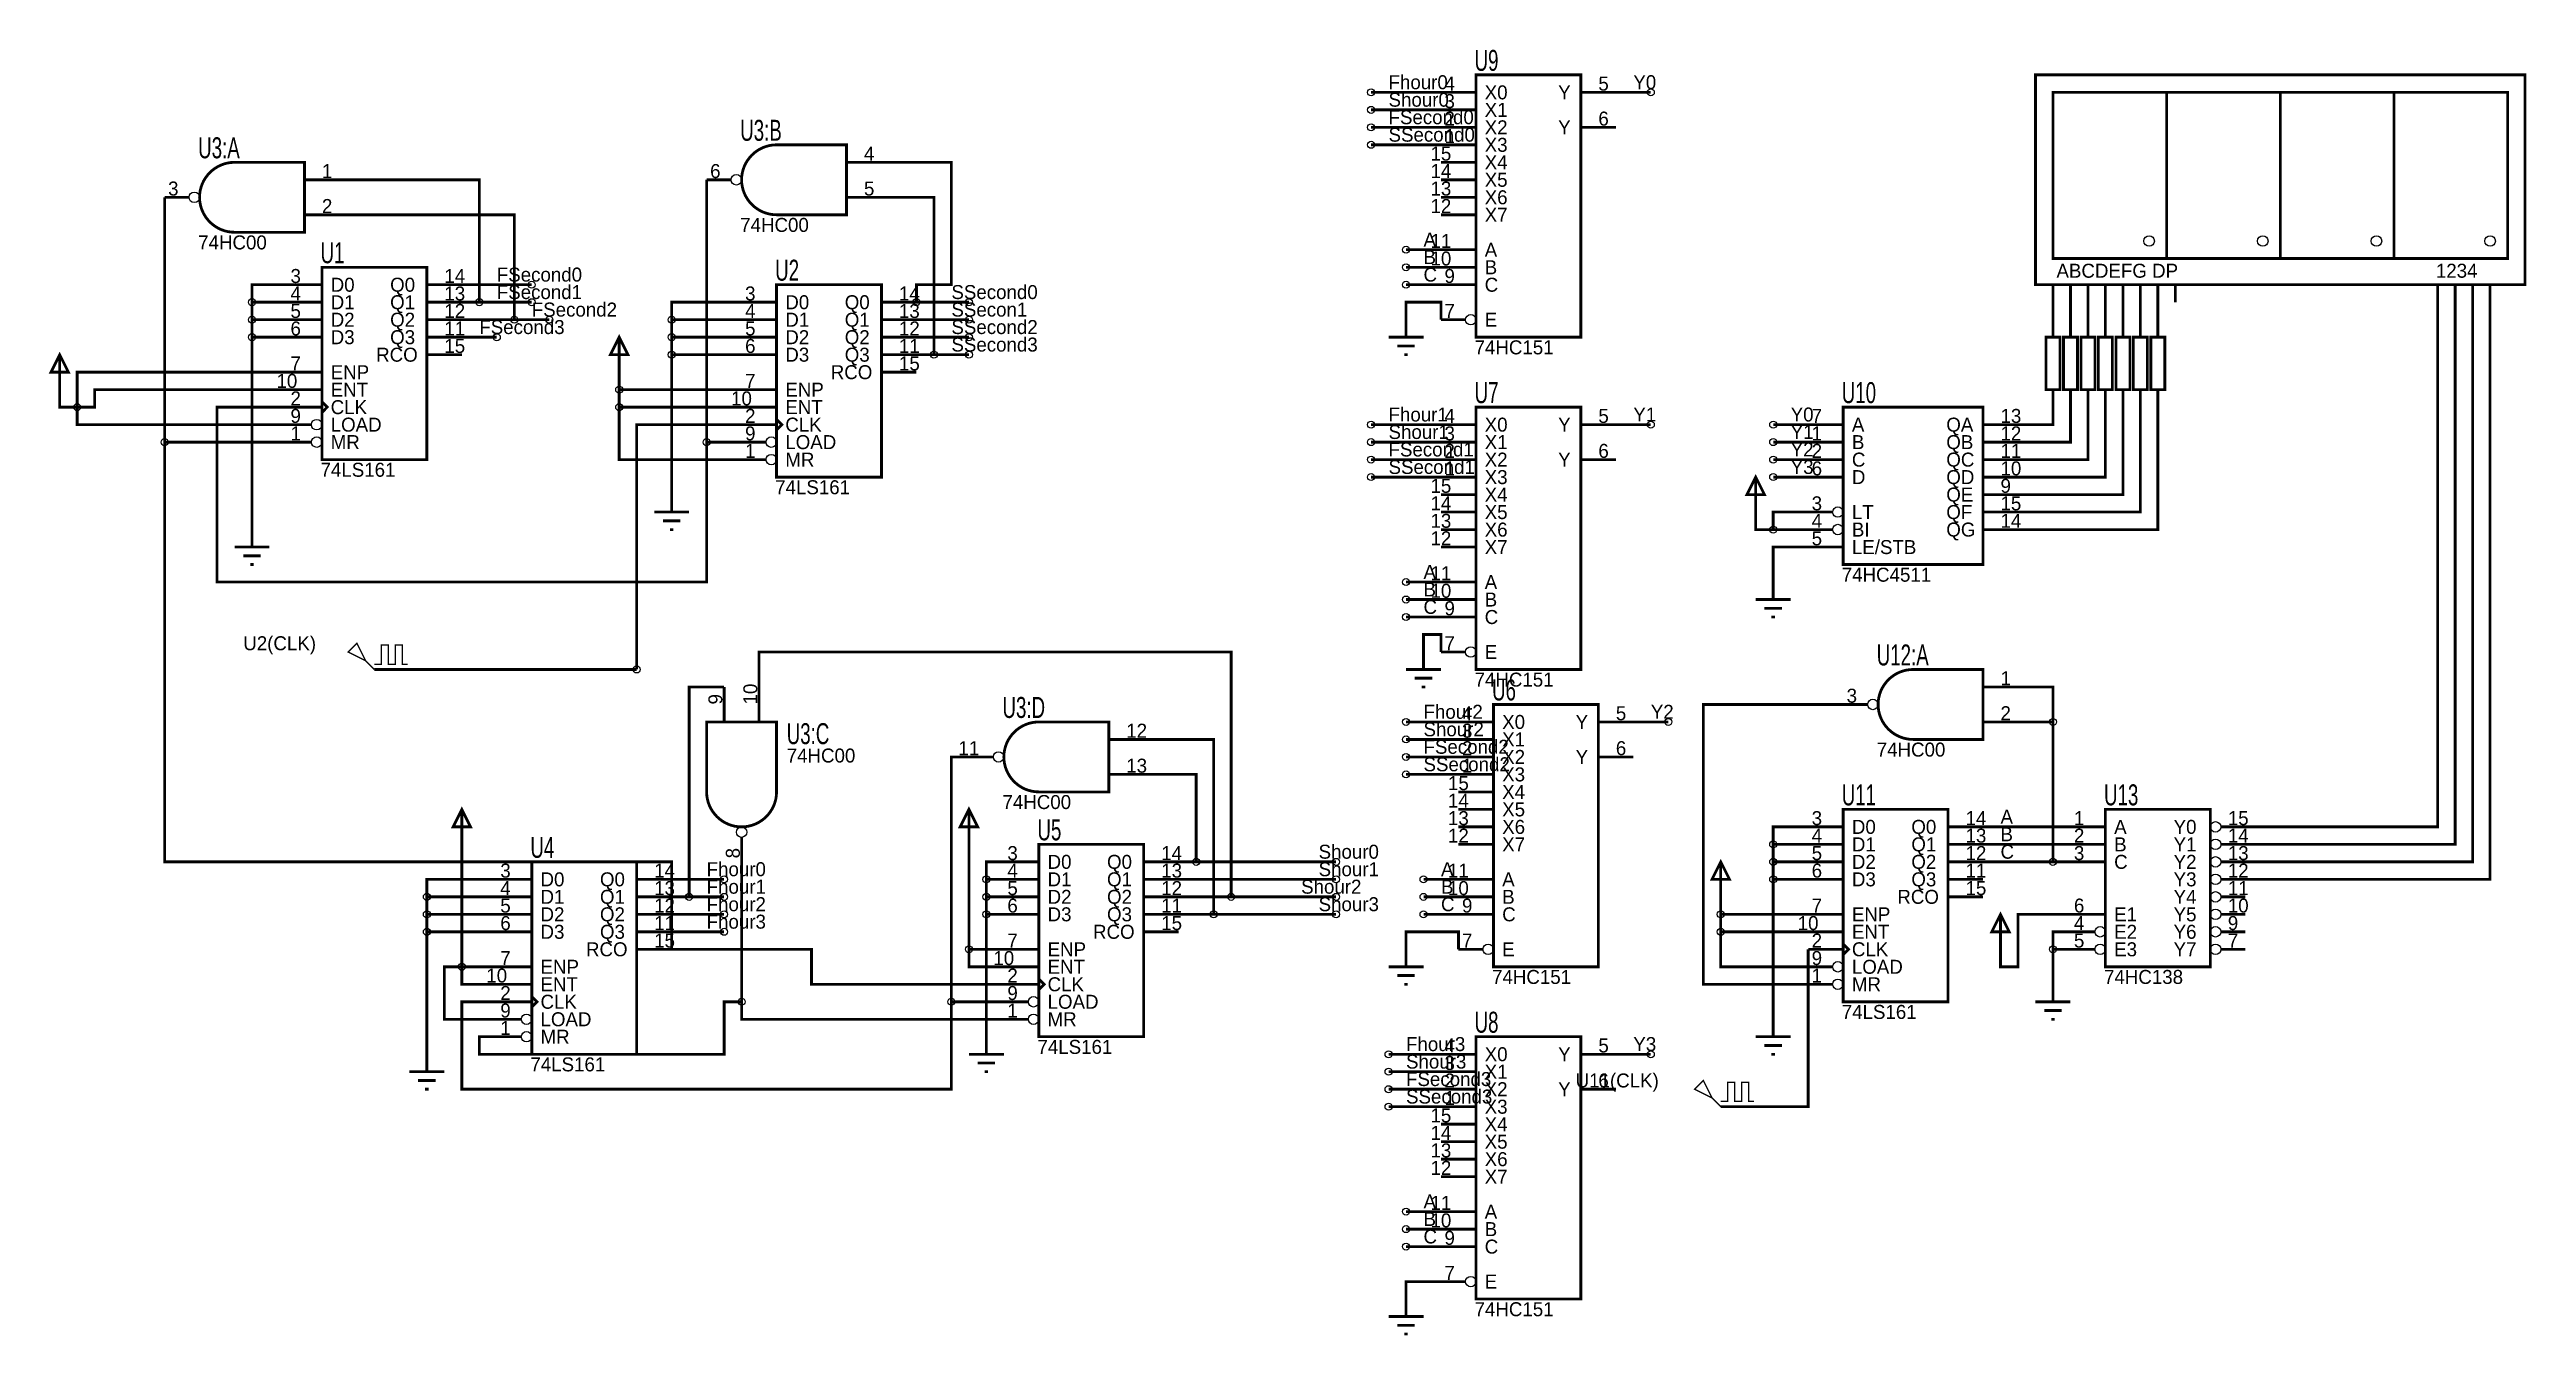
# Model space of a CAD drawing. Header units: inches. Extents: x -7.5 to 6.7, y -4.3 to 3.
import ezdxf

# ---------------------------------------------------------------- set-up
doc = ezdxf.new("R2010")
doc.units = ezdxf.units.IN
doc.header["$MEASUREMENT"] = 0
doc.layers.get('0').update_dxf_attribs({"linetype": 'CONTINUOUS'})
for name, color, linetype in [('1', 1, 'CONTINUOUS'), ('2', 2, 'CONTINUOUS'), ('3', 3, 'CONTINUOUS'), ('4', 4, 'CONTINUOUS'), ('5', 5, 'CONTINUOUS'), ('6', 6, 'CONTINUOUS')]:
    doc.layers.add(name, color=color, linetype=linetype)

msp = doc.modelspace()

# ---------------------------------------------------------------- linework, layer by layer
at = {"layer": '1', "const_width": 0.016}
for points in [[(0.1, 2.8), (0.5, 2.8)], [(0.1, 2.7), (0.5, 2.7)], [(1.7, 2.8), (1.5, 2.8)], [(0.1, 2.6), (0.5, 2.6)], [(0.1, 2.5), (0.5, 2.5)], [(-5, 1.6), (-5, 2.3), (-5.8, 2.3)], [(-3.7, 0.8), (-3.7, 2.3)], [(-2.5, 1.6), (-2.5, 1.7), (-2.3, 1.7), (-2.3, 2.4), (-2.7, 2.4)], [(-6.8, 0.8), (-6.8, 2.2)], [(-2.4, 1.3), (-2.4, 2.2), (-2.7, 2.2)], [(-4.8, 1.5), (-4.8, 2.1), (-5.8, 2.1)], [(0.3, 1.9), (0.5, 1.9)], [(-6.3, 1.6), (-6.3, 1.7), (-6.1, 1.7)], [(-4.7, 1.7), (-5.1, 1.7)], [(0.3, 1.8), (0.5, 1.8)], [(0.3, 1.7), (0.5, 1.7)], [(-6.3, 1.6), (-6.1, 1.6)], [(-6.3, 1.5), (-6.3, 1.6)], [(-5, 1.6), (-5.1, 1.6)], [(-4.7, 1.6), (-5, 1.6)], [(-3.9, 1.5), (-3.9, 1.6), (-3.5, 1.6)], [(-2.5, 1.6), (-2.5, 1.6)], [(-2.2, 1.6), (-2.5, 1.6)], [(0.3, 1.5), (0.3, 1.6), (0.5, 1.6), (0.5, 1.5)], [(4, 1.5), (4, 1.6)], [(4.1, 1.5), (4.1, 1.6)], [(4.2, 1.5), (4.2, 1.6)], [(4.3, 1.5), (4.3, 1.6)], [(4.4, 1.5), (4.4, 1.6)], [(4.5, 1.5), (4.5, 1.6)], [(4.6, 1.5), (4.6, 1.6)], [(5.1, -1.4), (6.2, -1.4), (6.2, 1.6)], [(5.1, -1.5), (6.3, -1.5), (6.3, 1.6)], [(5.1, -1.6), (6.4, -1.6), (6.4, 1.6)], [(5.1, -1.7), (6.5, -1.7), (6.5, 1.6)], [(-6.3, 1.5), (-6.1, 1.5)], [(-6.3, 1.4), (-6.3, 1.5)], [(-4.8, 1.5), (-5.1, 1.5)], [(-4.6, 1.5), (-4.8, 1.5)], [(-4.25, 1.3), (-4.2, 1.4), (-4.15, 1.3), (-4.25, 1.3)], [(-3.9, 1.5), (-3.5, 1.5)], [(-3.9, 1.4), (-3.9, 1.5)], [(-2.2, 1.5), (-2.5, 1.5)], [(0.3, 1.5), (0.3, 1.4)], [(-7.45, 1.2), (-7.4, 1.3), (-7.35, 1.2), (-7.45, 1.2)], [(-7.4, 1.1), (-7.4, 1.3)], [(-6.3, 1.4), (-6.3, 0.3)], [(-6.3, 1.4), (-6.1, 1.4)], [(-4.9, 1.4), (-5.1, 1.4)], [(-4.2, 1.2), (-4.2, 1.4)], [(-3.9, 1.4), (-3.5, 1.4)], [(-3.9, 1.3), (-3.9, 1.4)], [(-3.9, 1.3), (-3.9, 0.5)], [(-3.9, 1.3), (-3.5, 1.3)], [(-2.2, 1.4), (-2.5, 1.4)], [(-2.4, 1.3), (-2.5, 1.3)], [(-2.2, 1.3), (-2.4, 1.3)], [(0.2, 1.4), (0.4, 1.4)], [(0.25, 1.35), (0.35, 1.35)], [(0.29, 1.3), (0.31, 1.3)], [(-7.3, 1), (-7.3, 1.2), (-6.1, 1.2)], [(-4.2, 1.1), (-4.2, 1.2)], [(-7.3, 1), (-7.4, 1), (-7.4, 1.1)], [(-7.3, 1), (-7.2, 1), (-7.2, 1.1), (-6.1, 1.1)], [(-7.3, 1), (-7.3, 0.9), (-6.1, 0.9)], [(-3.7, 0.8), (-3.7, 0), (-6.5, 0), (-6.5, 1), (-6.1, 1)], [(-4.2, 1.1), (-3.5, 1.1)], [(-4.2, 1), (-4.2, 1.1)], [(-4.2, 1), (-3.5, 1)], [(-4.2, 1), (-4.2, 0.7), (-3.5, 0.7)], [(3.8, 0.9), (4, 0.9), (4, 1)], [(3.8, 0.8), (4.1, 0.8), (4.1, 1)], [(3.8, 0.7), (4.2, 0.7), (4.2, 1)], [(3.8, 0.6), (4.3, 0.6), (4.3, 1)], [(3.8, 0.5), (4.4, 0.5), (4.4, 1)], [(3.8, 0.4), (4.5, 0.4), (4.5, 1)], [(3.8, 0.3), (4.6, 0.3), (4.6, 1)], [(-4.1, -0.5), (-4.1, 0.9), (-3.5, 0.9)], [(0.1, 0.9), (0.5, 0.9)], [(1.7, 0.9), (1.5, 0.9)], [(2.4, 0.9), (2.6, 0.9)], [(-6.8, 0.8), (-6.1, 0.8)], [(-6.8, 0.8), (-6.8, -1.6), (-3.9, -1.6), (-3.9, -2.1), (-3.1, -2.1), (-3.1, -2.3), (-2, -2.3)], [(-3.7, 0.8), (-3.5, 0.8)], [(0.1, 0.8), (0.5, 0.8)], [(2.4, 0.8), (2.6, 0.8)], [(0.1, 0.7), (0.5, 0.7)], [(0.1, 0.6), (0.5, 0.6)], [(2.25, 0.5), (2.3, 0.6), (2.35, 0.5), (2.25, 0.5)], [(2.3, 0.4), (2.3, 0.6)], [(2.4, 0.7), (2.6, 0.7)], [(2.4, 0.6), (2.6, 0.6)], [(-3.9, 0.5), (-3.9, 0.4)], [(-6.3, 0.3), (-6.3, 0.2)], [(-4, 0.4), (-3.8, 0.4)], [(-3.95, 0.35), (-3.85, 0.35)], [(-3.91, 0.3), (-3.89, 0.3)], [(2.4, 0.3), (2.3, 0.3), (2.3, 0.4)], [(2.4, 0.3), (2.4, 0.4), (2.6, 0.4)], [(2.4, 0.3), (2.6, 0.3)], [(-6.4, 0.2), (-6.2, 0.2)], [(-6.35, 0.15), (-6.25, 0.15)], [(2.6, 0.2), (2.4, 0.2), (2.4, 0)], [(-6.31, 0.1), (-6.29, 0.1)], [(0.3, 0), (0.5, 0)], [(2.4, 0), (2.4, -0.1)], [(0.3, -0.1), (0.5, -0.1)], [(2.3, -0.1), (2.5, -0.1)], [(0.3, -0.2), (0.5, -0.2)], [(2.35, -0.15), (2.45, -0.15)], [(2.39, -0.2), (2.41, -0.2)], [(-0.7, -1.8), (-0.7, -0.4), (-3.4, -0.4), (-3.4, -0.6)], [(0.4, -0.4), (0.4, -0.3), (0.5, -0.3), (0.5, -0.4)], [(0.4, -0.4), (0.4, -0.5)], [(-4.1, -0.5), (-5.6, -0.5)], [(0.3, -0.5), (0.5, -0.5)], [(0.35, -0.55), (0.45, -0.55)], [(-3.8, -1.8), (-3.8, -0.6), (-3.6, -0.6)], [(0.39, -0.6), (0.41, -0.6)], [(2.8, -0.7), (2, -0.7), (2, -2.3), (2.6, -2.3)], [(4, -0.8), (4, -0.6), (3.8, -0.6)], [(0.3, -0.8), (0.6, -0.8)], [(1.8, -0.8), (1.6, -0.8)], [(4, -0.8), (3.8, -0.8)], [(4, -0.8), (4, -1.6)], [(-0.8, -1.9), (-0.8, -0.9), (-1.2, -0.9)], [(0.3, -0.9), (0.6, -0.9)], [(-2.3, -2.4), (-2.3, -1), (-2.2, -1)], [(-0.9, -1.6), (-0.9, -1.1), (-1.2, -1.1)], [(0.3, -1), (0.6, -1)], [(0.3, -1.1), (0.6, -1.1)], [(-5.15, -1.4), (-5.1, -1.3), (-5.05, -1.4), (-5.15, -1.4)], [(-5.1, -1.5), (-5.1, -1.3)], [(-2.25, -1.4), (-2.2, -1.3), (-2.15, -1.4), (-2.25, -1.4)], [(-2.2, -1.5), (-2.2, -1.3)], [(2.4, -1.5), (2.4, -1.4), (2.6, -1.4)], [(4.1, -1.4), (3.6, -1.4)], [(-5.1, -2.2), (-5.1, -1.5)], [(-2.2, -2.1), (-2.2, -1.5)], [(2.4, -1.5), (2.6, -1.5)], [(2.4, -1.6), (2.4, -1.5)], [(4.1, -1.5), (3.6, -1.5)], [(-5.3, -1.8), (-5.3, -1.7), (-4.9, -1.7)], [(-3.6, -1.7), (-3.9, -1.7)], [(-3.5, -2.4), (-3.5, -1.6)], [(-2.1, -1.7), (-2.1, -1.6), (-2, -1.6)], [(-2.1, -1.7), (-2, -1.7)], [(-2.1, -1.8), (-2.1, -1.7)], [(-0.9, -1.6), (-1, -1.6)], [(-0.1, -1.7), (-1, -1.7)], [(-0.9, -1.6), (-0.1, -1.6)], [(0.4, -1.7), (0.6, -1.7)], [(2.05, -1.7), (2.1, -1.6), (2.15, -1.7), (2.05, -1.7)], [(2.1, -1.8), (2.1, -1.6)], [(2.4, -1.6), (2.6, -1.6)], [(2.4, -1.7), (2.4, -1.6)], [(2.4, -1.7), (2.4, -2.5)], [(2.4, -1.7), (2.6, -1.7)], [(4, -1.6), (3.6, -1.6)], [(4, -1.6), (4.1, -1.6)], [(-5.3, -1.8), (-4.9, -1.8)], [(-5.3, -1.9), (-5.3, -1.8)], [(-3.8, -1.8), (-3.9, -1.8)], [(-3.8, -1.8), (-3.6, -1.8)], [(-2.1, -1.8), (-2, -1.8)], [(-2.1, -1.9), (-2.1, -1.8)], [(-0.7, -1.8), (-1, -1.8)], [(-0.7, -1.8), (-0.1, -1.8)], [(0.4, -1.8), (0.6, -1.8)], [(2.1, -1.9), (2.1, -1.8)], [(-5.3, -1.9), (-4.9, -1.9)], [(-5.3, -2), (-5.3, -1.9)], [(-3.6, -1.9), (-3.9, -1.9)], [(-2.1, -1.9), (-2.1, -2.6)], [(-2.1, -1.9), (-2, -1.9)], [(-0.8, -1.9), (-1, -1.9)], [(-0.8, -1.9), (-0.1, -1.9)], [(0.4, -1.9), (0.6, -1.9)], [(2.1, -1.9), (2.6, -1.9)], [(2.1, -2), (2.1, -1.9)], [(3.65, -2), (3.7, -1.9), (3.75, -2), (3.65, -2)], [(4.1, -1.9), (3.8, -1.9), (3.8, -2.2), (3.7, -2.2), (3.7, -2.1)], [(3.7, -2.1), (3.7, -1.9)], [(-5.3, -2), (-5.3, -2.7)], [(-5.3, -2), (-4.9, -2)], [(-3.6, -2), (-3.9, -2)], [(-2.2, -2.1), (-2, -2.1)], [(-2.2, -2.1), (-2.2, -2.2), (-2, -2.2)], [(0.3, -2.1), (0.3, -2), (0.6, -2), (0.6, -2.1)], [(0.3, -2.1), (0.3, -2.2)], [(2.1, -2), (2.6, -2)], [(2.1, -2), (2.1, -2.2), (2.6, -2.2)], [(2.1, -3), (2.6, -3), (2.6, -2.1)], [(4, -2.1), (4, -2), (4.1, -2)], [(4, -2.1), (4, -2.3)], [(4, -2.1), (4.1, -2.1)], [(-5.1, -2.2), (-5.2, -2.2), (-5.2, -2.5), (-4.9, -2.5)], [(-5.1, -2.2), (-4.9, -2.2)], [(-5.1, -2.2), (-5.1, -2.3), (-4.9, -2.3)], [(0.2, -2.2), (0.4, -2.2)], [(0.25, -2.25), (0.35, -2.25)], [(-2.3, -2.4), (-2.3, -2.9), (-5.1, -2.9), (-5.1, -2.4), (-4.9, -2.4)], [(-3.5, -2.4), (-3.6, -2.4), (-3.6, -2.7), (-5, -2.7), (-5, -2.6), (-4.9, -2.6)], [(-3.5, -2.4), (-3.5, -2.5), (-2, -2.5)], [(-2.3, -2.4), (-2, -2.4)], [(0.29, -2.3), (0.31, -2.3)], [(3.9, -2.4), (4.1, -2.4)], [(4, -2.3), (4, -2.4)], [(2.4, -2.5), (2.4, -2.6)], [(3.95, -2.45), (4.05, -2.45)], [(3.99, -2.5), (4.01, -2.5)], [(-2.1, -2.6), (-2.1, -2.7)], [(2.3, -2.6), (2.5, -2.6)], [(2.35, -2.65), (2.45, -2.65)], [(-5.4, -2.8), (-5.2, -2.8)], [(-5.3, -2.7), (-5.3, -2.8)], [(-2.2, -2.7), (-2, -2.7)], [(-2.15, -2.75), (-2.05, -2.75)], [(-2.11, -2.8), (-2.09, -2.8)], [(0.2, -2.7), (0.5, -2.7)], [(0.2, -2.8), (0.5, -2.8)], [(1.7, -2.7), (1.5, -2.7)], [(2.39, -2.7), (2.41, -2.7)], [(-5.35, -2.85), (-5.25, -2.85)], [(-5.31, -2.9), (-5.29, -2.9)], [(0.2, -2.9), (0.5, -2.9)], [(0.2, -3), (0.5, -3)], [(0.3, -3.6), (0.5, -3.6)], [(0.3, -3.7), (0.5, -3.7)], [(0.3, -3.8), (0.5, -3.8)], [(0.3, -4.1), (0.3, -4), (0.5, -4)], [(0.3, -4.1), (0.3, -4.2)], [(0.2, -4.2), (0.4, -4.2)], [(0.25, -4.25), (0.35, -4.25)], [(0.29, -4.3), (0.31, -4.3)]]:
    msp.add_lwpolyline(points, dxfattribs=at)
at = {"layer": '1'}
for centre in [(0.1, 2.8), (0.1, 2.7), (1.7, 2.8), (0.1, 2.6), (0.1, 2.5), (0.3, 1.9), (-4.7, 1.7), (0.3, 1.8), (0.3, 1.7), (-6.3, 1.6), (-5, 1.6), (-4.7, 1.6), (-2.5, 1.6), (-2.2, 1.6), (-6.3, 1.5), (-6.3, 1.4), (-4.9, 1.4), (-4.8, 1.5), (-4.6, 1.5), (-3.9, 1.5), (-3.9, 1.4), (-2.2, 1.5), (-2.2, 1.4), (-3.9, 1.3), (-2.4, 1.3), (-2.2, 1.3), (-7.3, 1), (-4.2, 1.1), (-4.2, 1), (0.1, 0.9), (1.7, 0.9), (2.4, 0.9), (-6.8, 0.8), (-3.7, 0.8), (0.1, 0.8), (0.1, 0.7), (2.4, 0.8), (2.4, 0.7), (0.1, 0.6), (2.4, 0.6), (2.4, 0.3), (0.3, 0), (0.3, -0.1), (0.3, -0.2), (-4.1, -0.5), (0.3, -0.8), (1.8, -0.8), (4, -0.8), (0.3, -0.9), (0.3, -1), (0.3, -1.1), (2.4, -1.5), (-3.6, -1.7), (-2.1, -1.7), (-0.9, -1.6), (-0.1, -1.6), (-0.1, -1.7), (0.4, -1.7), (2.4, -1.6), (2.4, -1.7), (4, -1.6), (-5.3, -1.8), (-3.8, -1.8), (-3.6, -1.8), (-2.1, -1.8), (-0.7, -1.8), (-0.1, -1.8), (0.4, -1.8), (-5.3, -1.9), (-5.3, -2), (-3.6, -1.9), (-3.6, -2), (-2.1, -1.9), (-0.8, -1.9), (-0.1, -1.9), (0.4, -1.9), (2.1, -1.9), (2.1, -2), (-2.2, -2.1), (4, -2.1), (-5.1, -2.2), (-3.5, -2.4), (-2.3, -2.4), (0.2, -2.7), (1.7, -2.7), (0.2, -2.8), (0.2, -2.9), (0.2, -3), (0.3, -3.6), (0.3, -3.7), (0.3, -3.8)]:
    msp.add_circle(centre, 0.02, dxfattribs=at)
at = {"layer": '2', "const_width": 0.016}
for points in [[(0.7, 1.4), (1.3, 1.4), (1.3, 2.9), (0.7, 2.9), (0.7, 1.4)], [(0.5, 2.8), (0.7, 2.8)], [(0.5, 2.7), (0.7, 2.7)], [(1.5, 2.8), (1.3, 2.8)], [(0.5, 2.6), (0.7, 2.6)], [(1.5, 2.6), (1.3, 2.6)], [(-3.5, 2.3), (-3.498963, 2.320374), (-3.495918, 2.340176), (-3.490969, 2.359304), (-3.484219, 2.377656), (-3.475769, 2.395129), (-3.465723, 2.411621), (-3.454182, 2.427029), (-3.44125, 2.44125), (-3.427029, 2.454182), (-3.411621, 2.465723), (-3.395129, 2.475769), (-3.377656, 2.484219), (-3.359304, 2.490969), (-3.340176, 2.495918), (-3.320374, 2.498963), (-3.3, 2.5), (-2.9, 2.5), (-2.9, 2.1), (-3.3, 2.1), (-3.320374, 2.101038), (-3.340176, 2.104082), (-3.359304, 2.109031), (-3.377656, 2.115781), (-3.395129, 2.124231), (-3.411621, 2.134277), (-3.427029, 2.145818), (-3.44125, 2.15875), (-3.454182, 2.172971), (-3.465723, 2.188379), (-3.475769, 2.20487), (-3.484219, 2.222344), (-3.490969, 2.240696), (-3.495918, 2.259825), (-3.498963, 2.279626), (-3.5, 2.3)], [(0.5, 2.5), (0.7, 2.5)], [(-6.6, 2.2), (-6.598963, 2.220374), (-6.595918, 2.240175), (-6.590969, 2.259304), (-6.584219, 2.277656), (-6.575769, 2.29513), (-6.565723, 2.311621), (-6.554182, 2.327029), (-6.54125, 2.34125), (-6.527029, 2.354182), (-6.511621, 2.365723), (-6.49513, 2.375769), (-6.477656, 2.384219), (-6.459304, 2.390969), (-6.440176, 2.395918), (-6.420373, 2.398962), (-6.4, 2.4), (-6, 2.4), (-6, 2), (-6.4, 2), (-6.420373, 2.001037), (-6.440176, 2.004082), (-6.459304, 2.009031), (-6.477656, 2.015781), (-6.49513, 2.024231), (-6.511621, 2.034277), (-6.527029, 2.045818), (-6.54125, 2.05875), (-6.554182, 2.072971), (-6.565723, 2.088379), (-6.575769, 2.104871), (-6.584219, 2.122344), (-6.590969, 2.140696), (-6.595918, 2.159824), (-6.598963, 2.179626), (-6.6, 2.2)], [(-5.8, 2.3), (-6, 2.3)], [(-3.7, 2.3), (-3.56, 2.3)], [(-2.7, 2.4), (-2.9, 2.4)], [(0.5, 2.4), (0.7, 2.4)], [(0.5, 2.3), (0.7, 2.3)], [(-6.8, 2.2), (-6.66, 2.2)], [(-2.7, 2.2), (-2.9, 2.2)], [(0.5, 2.2), (0.7, 2.2)], [(-5.8, 2.1), (-6, 2.1)], [(0.5, 2.1), (0.7, 2.1)], [(0.5, 1.9), (0.7, 1.9)], [(-6.1, 1.7), (-5.9, 1.7)], [(-5.9, 0.7), (-5.3, 0.7), (-5.3, 1.8), (-5.9, 1.8), (-5.9, 0.7)], [(-5.1, 1.7), (-5.3, 1.7)], [(-3.3, 0.6), (-2.7, 0.6), (-2.7, 1.7), (-3.3, 1.7), (-3.3, 0.6)], [(0.5, 1.8), (0.7, 1.8)], [(0.5, 1.7), (0.7, 1.7)], [(4, 1.6), (4, 1.7)], [(4.1, 1.6), (4.1, 1.7)], [(4.2, 1.6), (4.2, 1.7)], [(4.3, 1.6), (4.3, 1.7)], [(4.4, 1.6), (4.4, 1.7)], [(4.5, 1.6), (4.5, 1.7)], [(4.6, 1.6), (4.6, 1.7)], [(4.7, 1.6), (4.7, 1.7)], [(6.2, 1.6), (6.2, 1.7)], [(6.3, 1.6), (6.3, 1.7)], [(6.4, 1.6), (6.4, 1.7)], [(6.5, 1.6), (6.5, 1.7)], [(-6.1, 1.6), (-5.9, 1.6)], [(-5.1, 1.6), (-5.3, 1.6)], [(-3.5, 1.6), (-3.3, 1.6)], [(-2.5, 1.6), (-2.7, 1.6)], [(-6.1, 1.5), (-5.9, 1.5)], [(-5.1, 1.5), (-5.3, 1.5)], [(-3.5, 1.5), (-3.3, 1.5)], [(-2.5, 1.5), (-2.7, 1.5)], [(0.5, 1.5), (0.64, 1.5)], [(4, 1.5), (4, 1.4)], [(4.1, 1.5), (4.1, 1.4)], [(4.2, 1.5), (4.2, 1.4)], [(4.3, 1.5), (4.3, 1.4)], [(4.4, 1.5), (4.4, 1.4)], [(4.5, 1.5), (4.5, 1.4)], [(4.6, 1.5), (4.6, 1.4)], [(-6.1, 1.4), (-5.9, 1.4)], [(-5.1, 1.4), (-5.3, 1.4)], [(-5.1, 1.3), (-5.3, 1.3)], [(-3.5, 1.4), (-3.3, 1.4)], [(-3.5, 1.3), (-3.3, 1.3)], [(-2.5, 1.4), (-2.7, 1.4)], [(-2.5, 1.3), (-2.7, 1.3)], [(3.96, 1.1), (4.04, 1.1), (4.04, 1.4), (3.96, 1.4), (3.96, 1.1)], [(4.06, 1.1), (4.14, 1.1), (4.14, 1.4), (4.06, 1.4), (4.06, 1.1)], [(4.16, 1.1), (4.24, 1.1), (4.24, 1.4), (4.16, 1.4), (4.16, 1.1)], [(4.26, 1.1), (4.34, 1.1), (4.34, 1.4), (4.26, 1.4), (4.26, 1.1)], [(4.36, 1.1), (4.44, 1.1), (4.44, 1.4), (4.36, 1.4), (4.36, 1.1)], [(4.46, 1.1), (4.54, 1.1), (4.54, 1.4), (4.46, 1.4), (4.46, 1.1)], [(4.56, 1.1), (4.64, 1.1), (4.64, 1.4), (4.56, 1.4), (4.56, 1.1)], [(-6.1, 1.2), (-5.9, 1.2)], [(-2.5, 1.2), (-2.7, 1.2)], [(-6.1, 1.1), (-5.9, 1.1)], [(-6.1, 1), (-5.9, 1)], [(-5.9, 1.03), (-5.87, 1), (-5.9, 0.97), (-5.9, 1.03)], [(-3.5, 1.1), (-3.3, 1.1)], [(-3.5, 1), (-3.3, 1)], [(0.7, -0.5), (1.3, -0.5), (1.3, 1), (0.7, 1), (0.7, -0.5)], [(2.8, 0.1), (3.6, 0.1), (3.6, 1), (2.8, 1), (2.8, 0.1)], [(4, 1), (4, 1.1)], [(4.1, 1), (4.1, 1.1)], [(4.2, 1), (4.2, 1.1)], [(4.3, 1), (4.3, 1.1)], [(4.4, 1), (4.4, 1.1)], [(4.5, 1), (4.5, 1.1)], [(4.6, 1), (4.6, 1.1)], [(-6.1, 0.9), (-5.96, 0.9)], [(-3.5, 0.9), (-3.3, 0.9)], [(-3.3, 0.93), (-3.27, 0.9), (-3.3, 0.87), (-3.3, 0.93)], [(0.5, 0.9), (0.7, 0.9)], [(1.5, 0.9), (1.3, 0.9)], [(2.6, 0.9), (2.8, 0.9)], [(3.8, 0.9), (3.6, 0.9)], [(-6.1, 0.8), (-5.96, 0.8)], [(-3.5, 0.8), (-3.36, 0.8)], [(0.5, 0.8), (0.7, 0.8)], [(2.6, 0.8), (2.8, 0.8)], [(3.8, 0.8), (3.6, 0.8)], [(-3.5, 0.7), (-3.36, 0.7)], [(0.5, 0.7), (0.7, 0.7)], [(0.5, 0.6), (0.7, 0.6)], [(1.5, 0.7), (1.3, 0.7)], [(2.6, 0.7), (2.8, 0.7)], [(2.6, 0.6), (2.8, 0.6)], [(3.8, 0.7), (3.6, 0.7)], [(3.8, 0.6), (3.6, 0.6)], [(0.5, 0.5), (0.7, 0.5)], [(3.8, 0.5), (3.6, 0.5)], [(0.5, 0.4), (0.7, 0.4)], [(0.5, 0.3), (0.7, 0.3)], [(2.6, 0.4), (2.74, 0.4)], [(2.6, 0.3), (2.74, 0.3)], [(3.8, 0.4), (3.6, 0.4)], [(3.8, 0.3), (3.6, 0.3)], [(0.5, 0.2), (0.7, 0.2)], [(2.6, 0.2), (2.8, 0.2)], [(0.5, 0), (0.7, 0)], [(0.5, -0.1), (0.7, -0.1)], [(0.5, -0.2), (0.7, -0.2)], [(0.5, -0.4), (0.64, -0.4)], [(3, -0.7), (3.001037, -0.679626), (3.004082, -0.659824), (3.009031, -0.640696), (3.015781, -0.622344), (3.024231, -0.60487), (3.034277, -0.588379), (3.045818, -0.572971), (3.05875, -0.55875), (3.072971, -0.545818), (3.088379, -0.534277), (3.104871, -0.524231), (3.122344, -0.515781), (3.140696, -0.509031), (3.159824, -0.504082), (3.179626, -0.501037), (3.2, -0.5), (3.6, -0.5), (3.6, -0.9), (3.2, -0.9), (3.179626, -0.898963), (3.159824, -0.895918), (3.140696, -0.890969), (3.122344, -0.884219), (3.104871, -0.875769), (3.088379, -0.865723), (3.072971, -0.854182), (3.05875, -0.84125), (3.045818, -0.827029), (3.034277, -0.811621), (3.024231, -0.79513), (3.015781, -0.777656), (3.009031, -0.759304), (3.004082, -0.740176), (3.001037, -0.720374), (3, -0.7)], [(-3.6, -0.6), (-3.6, -0.8)], [(-3.4, -0.6), (-3.4, -0.8)], [(0.8, -2.2), (1.4, -2.2), (1.4, -0.7), (0.8, -0.7), (0.8, -2.2)], [(2.8, -0.7), (2.94, -0.7)], [(3.8, -0.6), (3.6, -0.6)], [(-3.5, -1.4), (-3.479626, -1.398963), (-3.459824, -1.395918), (-3.440696, -1.390969), (-3.422344, -1.384219), (-3.404871, -1.375769), (-3.388379, -1.365723), (-3.372971, -1.354182), (-3.35875, -1.34125), (-3.345818, -1.327029), (-3.334277, -1.311621), (-3.324231, -1.29513), (-3.315781, -1.277656), (-3.309031, -1.259304), (-3.304082, -1.240176), (-3.301037, -1.220374), (-3.3, -1.2), (-3.3, -0.8), (-3.7, -0.8), (-3.7, -1.2), (-3.698963, -1.220374), (-3.695918, -1.240176), (-3.690969, -1.259304), (-3.684219, -1.277656), (-3.675769, -1.29513), (-3.665723, -1.311621), (-3.654182, -1.327029), (-3.64125, -1.34125), (-3.627029, -1.354182), (-3.611621, -1.365723), (-3.595129, -1.375769), (-3.577656, -1.384219), (-3.559304, -1.390969), (-3.540176, -1.395918), (-3.520374, -1.398963), (-3.5, -1.4)], [(-2, -1), (-1.998963, -1.020374), (-1.995918, -1.040176), (-1.990969, -1.059304), (-1.984219, -1.077656), (-1.975769, -1.095129), (-1.965723, -1.111621), (-1.954182, -1.127029), (-1.94125, -1.14125), (-1.927029, -1.154182), (-1.911621, -1.165723), (-1.89513, -1.175769), (-1.877656, -1.184219), (-1.859304, -1.190969), (-1.840176, -1.195918), (-1.820374, -1.198963), (-1.8, -1.2), (-1.4, -1.2), (-1.4, -0.8), (-1.8, -0.8), (-1.820374, -0.801037), (-1.840176, -0.804082), (-1.859304, -0.809031), (-1.877656, -0.815781), (-1.89513, -0.824231), (-1.911621, -0.834277), (-1.927029, -0.845818), (-1.94125, -0.85875), (-1.954182, -0.872971), (-1.965723, -0.888379), (-1.975769, -0.90487), (-1.984219, -0.922344), (-1.990969, -0.940696), (-1.995918, -0.959824), (-1.998963, -0.979626), (-2, -1)], [(0.6, -0.8), (0.8, -0.8)], [(1.6, -0.8), (1.4, -0.8)], [(3.8, -0.8), (3.6, -0.8)], [(-1.2, -0.9), (-1.4, -0.9)], [(0.6, -0.9), (0.8, -0.9)], [(-2.2, -1), (-2.06, -1)], [(-1.2, -1.1), (-1.4, -1.1)], [(0.6, -1), (0.8, -1)], [(0.6, -1.1), (0.8, -1.1)], [(1.6, -1), (1.4, -1)], [(0.6, -1.2), (0.8, -1.2)], [(0.6, -1.3), (0.8, -1.3)], [(0.6, -1.4), (0.8, -1.4)], [(2.6, -1.4), (2.8, -1.4)], [(2.8, -2.4), (3.4, -2.4), (3.4, -1.3), (2.8, -1.3), (2.8, -2.4)], [(3.6, -1.4), (3.4, -1.4)], [(4.1, -1.4), (4.3, -1.4)], [(4.3, -2.2), (4.9, -2.2), (4.9, -1.3), (4.3, -1.3), (4.3, -2.2)], [(5.1, -1.4), (4.96, -1.4)], [(-3.5, -1.6), (-3.5, -1.46)], [(-1.8, -2.6), (-1.2, -2.6), (-1.2, -1.5), (-1.8, -1.5), (-1.8, -2.6)], [(0.6, -1.5), (0.8, -1.5)], [(2.6, -1.5), (2.8, -1.5)], [(3.6, -1.5), (3.4, -1.5)], [(4.1, -1.5), (4.3, -1.5)], [(5.1, -1.5), (4.96, -1.5)], [(-4.9, -1.7), (-4.7, -1.7)], [(-4.7, -2.7), (-4.1, -2.7), (-4.1, -1.6), (-4.7, -1.6), (-4.7, -2.7)], [(-3.9, -1.7), (-4.1, -1.7)], [(-2, -1.6), (-1.8, -1.6)], [(-2, -1.7), (-1.8, -1.7)], [(-1, -1.6), (-1.2, -1.6)], [(-1, -1.7), (-1.2, -1.7)], [(0.6, -1.7), (0.8, -1.7)], [(2.6, -1.6), (2.8, -1.6)], [(2.6, -1.7), (2.8, -1.7)], [(3.6, -1.6), (3.4, -1.6)], [(3.6, -1.7), (3.4, -1.7)], [(4.1, -1.6), (4.3, -1.6)], [(5.1, -1.6), (4.96, -1.6)], [(5.1, -1.7), (4.96, -1.7)], [(-4.9, -1.8), (-4.7, -1.8)], [(-3.9, -1.8), (-4.1, -1.8)], [(-2, -1.8), (-1.8, -1.8)], [(-1, -1.8), (-1.2, -1.8)], [(0.6, -1.8), (0.8, -1.8)], [(3.6, -1.8), (3.4, -1.8)], [(5.1, -1.8), (4.96, -1.8)], [(-4.9, -1.9), (-4.7, -1.9)], [(-3.9, -1.9), (-4.1, -1.9)], [(-2, -1.9), (-1.8, -1.9)], [(-1, -1.9), (-1.2, -1.9)], [(0.6, -1.9), (0.8, -1.9)], [(2.6, -1.9), (2.8, -1.9)], [(4.1, -1.9), (4.3, -1.9)], [(5.1, -1.9), (4.96, -1.9)], [(-4.9, -2), (-4.7, -2)], [(-3.9, -2), (-4.1, -2)], [(-3.9, -2.1), (-4.1, -2.1)], [(-2, -2.1), (-1.8, -2.1)], [(-1, -2), (-1.2, -2)], [(0.6, -2.1), (0.74, -2.1)], [(2.6, -2), (2.8, -2)], [(2.6, -2.1), (2.8, -2.1)], [(2.8, -2.07), (2.83, -2.1), (2.8, -2.13), (2.8, -2.07)], [(4.1, -2), (4.24, -2)], [(4.1, -2.1), (4.24, -2.1)], [(5.1, -2), (4.96, -2)], [(5.1, -2.1), (4.96, -2.1)], [(-4.9, -2.2), (-4.7, -2.2)], [(-2, -2.2), (-1.8, -2.2)], [(-1.8, -2.27), (-1.77, -2.3), (-1.8, -2.33), (-1.8, -2.27)], [(2.6, -2.2), (2.74, -2.2)], [(-4.9, -2.3), (-4.7, -2.3)], [(-4.9, -2.4), (-4.7, -2.4)], [(-4.7, -2.37), (-4.67, -2.4), (-4.7, -2.43), (-4.7, -2.37)], [(-2, -2.3), (-1.8, -2.3)], [(-2, -2.4), (-1.86, -2.4)], [(2.6, -2.3), (2.74, -2.3)], [(-4.9, -2.5), (-4.76, -2.5)], [(-2, -2.5), (-1.86, -2.5)], [(-4.9, -2.6), (-4.76, -2.6)], [(0.7, -4.1), (1.3, -4.1), (1.3, -2.6), (0.7, -2.6), (0.7, -4.1)], [(0.5, -2.7), (0.7, -2.7)], [(0.5, -2.8), (0.7, -2.8)], [(1.5, -2.7), (1.3, -2.7)], [(0.5, -2.9), (0.7, -2.9)], [(1.5, -2.9), (1.3, -2.9)], [(0.5, -3), (0.7, -3)], [(0.5, -3.1), (0.7, -3.1)], [(0.5, -3.2), (0.7, -3.2)], [(0.5, -3.3), (0.7, -3.3)], [(0.5, -3.4), (0.7, -3.4)], [(0.5, -3.6), (0.7, -3.6)], [(0.5, -3.7), (0.7, -3.7)], [(0.5, -3.8), (0.7, -3.8)], [(0.5, -4), (0.64, -4)]]:
    msp.add_lwpolyline(points, dxfattribs=at)
at = {"layer": '2'}
for centre in [(-3.53, 2.3), (-6.63, 2.2), (0.67, 1.5), (-5.93, 0.9), (-5.93, 0.8), (-3.33, 0.8), (-3.33, 0.7), (2.77, 0.4), (2.77, 0.3), (0.67, -0.4), (2.97, -0.7), (-2.03, -1), (-3.5, -1.43), (4.93, -1.4), (4.93, -1.5), (4.93, -1.6), (4.93, -1.7), (4.93, -1.8), (4.27, -2), (4.93, -1.9), (4.93, -2), (0.77, -2.1), (4.27, -2.1), (4.93, -2.1), (2.77, -2.2), (-1.83, -2.4), (2.77, -2.3), (-4.73, -2.5), (-1.83, -2.5), (-4.73, -2.6), (0.67, -4)]:
    msp.add_circle(centre, 0.03, dxfattribs=at)
at = {"layer": '3', "const_width": 0.008}
for points in [[(-5.65, -0.45), (-5.75, -0.4), (-5.7, -0.35), (-5.65, -0.45)], [(-5.6, -0.47), (-5.56, -0.47), (-5.56, -0.36), (-5.52, -0.36), (-5.52, -0.47), (-5.48, -0.47), (-5.48, -0.36), (-5.44, -0.36), (-5.44, -0.47), (-5.41, -0.47)], [(-5.6, -0.5), (-5.65, -0.45)], [(2.05, -2.95), (1.95, -2.9), (2, -2.85), (2.05, -2.95)], [(2.1, -3), (2.05, -2.95)], [(2.1, -2.97), (2.14, -2.97), (2.14, -2.86), (2.18, -2.86), (2.18, -2.97), (2.22, -2.97), (2.22, -2.86), (2.26, -2.86), (2.26, -2.97), (2.29, -2.97)]]:
    msp.add_lwpolyline(points, dxfattribs=at)
at = {"layer": '4', "const_width": 0.016}
msp.add_lwpolyline([(3.9, 1.7), (6.7, 1.7), (6.7, 2.9), (3.9, 2.9), (3.9, 1.7)], dxfattribs=at)
at = {"layer": '5', "const_width": 0.016}
for points in [[(4, 1.85), (4.65, 1.85), (4.65, 2.8), (4, 2.8), (4, 1.85)], [(4.65, 1.85), (5.3, 1.85), (5.3, 2.8), (4.65, 2.8), (4.65, 1.85)], [(5.3, 1.85), (5.95, 1.85), (5.95, 2.8), (5.3, 2.8), (5.3, 1.85)], [(5.95, 1.85), (6.6, 1.85), (6.6, 2.8), (5.95, 2.8), (5.95, 1.85)]]:
    msp.add_lwpolyline(points, dxfattribs=at)
at = {"layer": '6'}
for centre in [(4.55, 1.95), (5.2, 1.95), (5.85, 1.95), (6.5, 1.95)]:
    msp.add_circle(centre, 0.03, dxfattribs=at)

# ---------------------------------------------------------------- texts
at = {"width": 0.666667}
for s, p in [('U9', (0.692, 2.923)), ('U3:B', (-3.508, 2.523)), ('U3:A', (-6.608, 2.423)), ('U1', (-5.908, 1.823)), ('U2', (-3.308, 1.723)), ('U7', (0.692, 1.023)), ('U10', (2.792, 1.023)), ('U12:A', (2.992, -0.477)), ('U6', (0.792, -0.677)), ('U3:D', (-2.008, -0.777)), ('U3:C', (-3.242, -0.927)), ('U11', (2.792, -1.277)), ('U13', (4.292, -1.277)), ('U5', (-1.808, -1.477)), ('U4', (-4.708, -1.577)), ('U8', (0.692, -2.577))]:
    msp.add_text(s, height=0.12, dxfattribs=at).set_placement(p)
for s, p in [('Fhour0', (0.2, 2.818)), ('4', (0.52, 2.81)), ('X0', (0.75, 2.76)), ('Y', (1.17, 2.76)), ('5', (1.4, 2.81)), ('Y0', (1.6, 2.818)), ('Shour0', (0.2, 2.718)), ('FSecond0', (0.2, 2.618)), ('3', (0.52, 2.71)), ('X1', (0.75, 2.66)), ('SSecond0', (0.2, 2.518)), ('2', (0.52, 2.61)), ('1', (0.52, 2.51)), ('X2', (0.75, 2.56)), ('Y', (1.17, 2.56)), ('6', (1.4, 2.61)), ('4', (-2.8, 2.41)), ('15', (0.44, 2.41)), ('X3', (0.75, 2.46)), ('X4', (0.75, 2.36)), ('3', (-6.78, 2.21)), ('1', (-5.9, 2.31)), ('6', (-3.68, 2.31)), ('5', (-2.8, 2.21)), ('14', (0.44, 2.31)), ('13', (0.44, 2.21)), ('X5', (0.75, 2.26)), ('2', (-5.9, 2.11)), ('12', (0.44, 2.11)), ('X6', (0.75, 2.16)), ('X7', (0.75, 2.06)), ('74HC00', (-3.508, 2.002)), ('A', (0.4, 1.918)), ('11', (0.44, 1.91)), ('74HC00', (-6.608, 1.902)), ('B', (0.4, 1.818)), ('10', (0.44, 1.81)), ('A', (0.75, 1.86)), ('3', (-6.08, 1.71)), ('D0', (-5.85, 1.66)), ('Q0', (-5.51, 1.66)), ('14', (-5.2, 1.71)), ('FSecond0', (-4.9, 1.718)), ('FSecond1', (-4.9, 1.618)), ('SSecond0', (-2.3, 1.618)), ('C', (0.4, 1.718)), ('9', (0.52, 1.71)), ('C', (0.75, 1.66)), ('B', (0.75, 1.76)), ('ABCDEFG DP', (4.02, 1.74)), ('1234', (6.19, 1.74)), ('4', (-6.08, 1.61)), ('5', (-6.08, 1.51)), ('D1', (-5.85, 1.56)), ('Q1', (-5.51, 1.56)), ('13', (-5.2, 1.61)), ('12', (-5.2, 1.51)), ('FSecond2', (-4.7, 1.518)), ('4', (-3.48, 1.51)), ('3', (-3.48, 1.61)), ('D0', (-3.25, 1.56)), ('Q0', (-2.91, 1.56)), ('14', (-2.6, 1.61)), ('13', (-2.6, 1.51)), ('SSecon1', (-2.3, 1.518)), ('7', (0.52, 1.51)), ('6', (-6.08, 1.41)), ('D2', (-5.85, 1.46)), ('D3', (-5.85, 1.36)), ('Q2', (-5.51, 1.46)), ('Q3', (-5.51, 1.36)), ('11', (-5.2, 1.41)), ('FSecond3', (-5, 1.418)), ('5', (-3.48, 1.41)), ('D1', (-3.25, 1.46)), ('D2', (-3.25, 1.36)), ('Q1', (-2.91, 1.46)), ('Q2', (-2.91, 1.36)), ('12', (-2.6, 1.41)), ('SSecond2', (-2.3, 1.418)), ('E', (0.75, 1.46)), ('7', (-6.08, 1.21)), ('RCO', (-5.59, 1.26)), ('15', (-5.2, 1.31)), ('6', (-3.48, 1.31)), ('D3', (-3.25, 1.26)), ('Q3', (-2.91, 1.26)), ('11', (-2.6, 1.31)), ('15', (-2.6, 1.21)), ('SSecond3', (-2.3, 1.318)), ('74HC151', (0.692, 1.302)), ('10', (-6.16, 1.11)), ('ENP', (-5.85, 1.16)), ('ENT', (-5.85, 1.06)), ('7', (-3.48, 1.11)), ('ENP', (-3.25, 1.06)), ('RCO', (-2.99, 1.16)), ('2', (-6.08, 1.01)), ('CLK', (-5.85, 0.96)), ('10', (-3.56, 1.01)), ('ENT', (-3.25, 0.96)), ('Fhour1', (0.2, 0.918)), ('Y1', (1.6, 0.918)), ('Y0', (2.5, 0.918)), ('9', (-6.08, 0.91)), ('1', (-6.08, 0.81)), ('LOAD', (-5.85, 0.86)), ('9', (-3.48, 0.81)), ('2', (-3.48, 0.91)), ('CLK', (-3.25, 0.86)), ('Shour1', (0.2, 0.818)), ('4', (0.52, 0.91)), ('3', (0.52, 0.81)), ('X0', (0.75, 0.86)), ('Y', (1.17, 0.86)), ('5', (1.4, 0.91)), ('Y1', (2.5, 0.818)), ('7', (2.62, 0.91)), ('1', (2.62, 0.81)), ('A', (2.85, 0.86)), ('QA', (3.39, 0.86)), ('13', (3.7, 0.91)), ('12', (3.7, 0.81)), ('MR', (-5.85, 0.76)), ('1', (-3.48, 0.71)), ('LOAD', (-3.25, 0.76)), ('MR', (-3.25, 0.66)), ('FSecond1', (0.2, 0.718)), ('2', (0.52, 0.71)), ('X1', (0.75, 0.76)), ('X2', (0.75, 0.66)), ('Y', (1.17, 0.66)), ('6', (1.4, 0.71)), ('Y2', (2.5, 0.718)), ('2', (2.62, 0.71)), ('C', (2.85, 0.66)), ('B', (2.85, 0.76)), ('QB', (3.39, 0.76)), ('QC', (3.39, 0.66)), ('11', (3.7, 0.71)), ('74LS161', (-5.908, 0.602)), ('74LS161', (-3.308, 0.502)), ('SSecond1', (0.2, 0.618)), ('15', (0.44, 0.51)), ('1', (0.52, 0.61)), ('X3', (0.75, 0.56)), ('Y3', (2.5, 0.618)), ('6', (2.62, 0.61)), ('D', (2.85, 0.56)), ('QD', (3.39, 0.56)), ('9', (3.7, 0.51)), ('10', (3.7, 0.61)), ('14', (0.44, 0.41)), ('X4', (0.75, 0.46)), ('X5', (0.75, 0.36)), ('3', (2.62, 0.41)), ('LT', (2.85, 0.36)), ('QE', (3.39, 0.46)), ('QF', (3.39, 0.36)), ('15', (3.7, 0.41)), ('13', (0.44, 0.31)), ('12', (0.44, 0.21)), ('X6', (0.75, 0.26)), ('4', (2.62, 0.31)), ('5', (2.62, 0.21)), ('BI', (2.85, 0.26)), ('QG', (3.39, 0.26)), ('14', (3.7, 0.31)), ('X7', (0.75, 0.16)), ('LE/STB', (2.85, 0.16)), ('A', (0.4, 0.018)), ('11', (0.44, 0.01)), ('A', (0.75, -0.04)), ('74HC4511', (2.792, 0.002)), ('C', (0.4, -0.182)), ('B', (0.4, -0.082)), ('10', (0.44, -0.09)), ('9', (0.52, -0.19)), ('B', (0.75, -0.14)), ('C', (0.75, -0.24)), ('7', (0.52, -0.39)), ('E', (0.75, -0.44)), ('74HC151', (0.692, -0.598)), ('1', (3.7, -0.59)), ('Fhour2', (0.4, -0.782)), ('Y2', (1.7, -0.782)), ('3', (2.82, -0.69)), ('12', (-1.3, -0.89)), ('Shour2', (0.4, -0.882)), ('4', (0.62, -0.79)), ('3', (0.62, -0.89)), ('X0', (0.85, -0.84)), ('Y', (1.27, -0.84)), ('5', (1.5, -0.79)), ('2', (3.7, -0.79)), ('74HC00', (-3.242, -1.032)), ('11', (-2.26, -0.99)), ('FSecond2', (0.4, -0.982)), ('2', (0.62, -0.99)), ('X1', (0.85, -0.94)), ('X2', (0.85, -1.04)), ('Y', (1.27, -1.04)), ('6', (1.5, -0.99)), ('74HC00', (2.992, -0.998)), ('13', (-1.3, -1.09)), ('SSecond2', (0.4, -1.082)), ('15', (0.54, -1.19)), ('1', (0.62, -1.09)), ('X3', (0.85, -1.14)), ('74HC00', (-2.008, -1.298)), ('14', (0.54, -1.29)), ('X4', (0.85, -1.24)), ('X5', (0.85, -1.34)), ('13', (0.54, -1.39)), ('12', (0.54, -1.49)), ('X6', (0.85, -1.44)), ('4', (2.62, -1.49)), ('3', (2.62, -1.39)), ('D0', (2.85, -1.44)), ('Q0', (3.19, -1.44)), ('14', (3.5, -1.39)), ('13', (3.5, -1.49)), ('A', (3.7, -1.382)), ('B', (3.7, -1.482)), ('2', (4.12, -1.49)), ('1', (4.12, -1.39)), ('A', (4.35, -1.44)), ('Y0', (4.69, -1.44)), ('15', (5, -1.39)), ('14', (5, -1.49)), ('3', (-1.98, -1.59)), ('14', (-1.1, -1.59)), ('Shour0', (-0.2, -1.582)), ('X7', (0.85, -1.54)), ('5', (2.62, -1.59)), ('D1', (2.85, -1.54)), ('Q1', (3.19, -1.54)), ('12', (3.5, -1.59)), ('C', (3.7, -1.582)), ('3', (4.12, -1.59)), ('B', (4.35, -1.54)), ('Y1', (4.69, -1.54)), ('13', (5, -1.59)), ('3', (-4.88, -1.69)), ('D0', (-4.65, -1.74)), ('Q0', (-4.31, -1.74)), ('14', (-4, -1.69)), ('Fhour0', (-3.7, -1.682)), ('Fhour1', (-3.7, -1.782)), ('4', (-1.98, -1.69)), ('D0', (-1.75, -1.64)), ('D1', (-1.75, -1.74)), ('Q0', (-1.41, -1.64)), ('Q1', (-1.41, -1.74)), ('13', (-1.1, -1.69)), ('Shour2', (-0.3, -1.782)), ('Shour1', (-0.2, -1.682)), ('A', (0.5, -1.682)), ('11', (0.54, -1.69)), ('A', (0.85, -1.74)), ('6', (2.62, -1.69)), ('D2', (2.85, -1.64)), ('D3', (2.85, -1.74)), ('Q2', (3.19, -1.64)), ('Q3', (3.19, -1.74)), ('11', (3.5, -1.69)), ('C', (4.35, -1.64)), ('Y2', (4.69, -1.64)), ('Y3', (4.69, -1.74)), ('12', (5, -1.69)), ('4', (-4.88, -1.79)), ('5', (-4.88, -1.89)), ('D1', (-4.65, -1.84)), ('Q1', (-4.31, -1.84)), ('13', (-4, -1.79)), ('12', (-4, -1.89)), ('Fhour2', (-3.7, -1.882)), ('5', (-1.98, -1.79)), ('6', (-1.98, -1.89)), ('D2', (-1.75, -1.84)), ('Q2', (-1.41, -1.84)), ('12', (-1.1, -1.79)), ('11', (-1.1, -1.89)), ('Shour3', (-0.2, -1.882)), ('C', (0.5, -1.882)), ('B', (0.5, -1.782)), ('10', (0.54, -1.79)), ('9', (0.62, -1.89)), ('B', (0.85, -1.84)), ('7', (2.62, -1.89)), ('RCO', (3.11, -1.84)), ('15', (3.5, -1.79)), ('6', (4.12, -1.89)), ('Y4', (4.69, -1.84)), ('11', (5, -1.79)), ('10', (5, -1.89)), ('6', (-4.88, -1.99)), ('D2', (-4.65, -1.94)), ('D3', (-4.65, -2.04)), ('Q2', (-4.31, -1.94)), ('Q3', (-4.31, -2.04)), ('11', (-4, -1.99)), ('Fhour3', (-3.7, -1.982)), ('D3', (-1.75, -1.94)), ('RCO', (-1.49, -2.04)), ('Q3', (-1.41, -1.94)), ('15', (-1.1, -1.99)), ('C', (0.85, -1.94)), ('10', (2.54, -1.99)), ('ENP', (2.85, -1.94)), ('ENT', (2.85, -2.04)), ('4', (4.12, -1.99)), ('E1', (4.35, -1.94)), ('E2', (4.35, -2.04)), ('Y5', (4.69, -1.94)), ('Y6', (4.69, -2.04)), ('9', (5, -1.99)), ('7', (-4.88, -2.19)), ('RCO', (-4.39, -2.14)), ('15', (-4, -2.09)), ('10', (-2.06, -2.19)), ('7', (-1.98, -2.09)), ('ENP', (-1.75, -2.14)), ('7', (0.62, -2.09)), ('E', (0.85, -2.14)), ('9', (2.62, -2.19)), ('2', (2.62, -2.09)), ('CLK', (2.85, -2.14)), ('5', (4.12, -2.09)), ('E3', (4.35, -2.14)), ('Y7', (4.69, -2.14)), ('7', (5, -2.09)), ('10', (-4.96, -2.29)), ('ENP', (-4.65, -2.24)), ('ENT', (-4.65, -2.34)), ('2', (-1.98, -2.29)), ('CLK', (-1.75, -2.34)), ('ENT', (-1.75, -2.24)), ('74HC151', (0.792, -2.298)), ('1', (2.62, -2.29)), ('LOAD', (2.85, -2.24)), ('MR', (2.85, -2.34)), ('74HC138', (4.292, -2.298)), ('2', (-4.88, -2.39)), ('CLK', (-4.65, -2.44)), ('9', (-1.98, -2.39)), ('LOAD', (-1.75, -2.44)), ('9', (-4.88, -2.49)), ('1', (-4.88, -2.59)), ('LOAD', (-4.65, -2.54)), ('1', (-1.98, -2.49)), ('MR', (-1.75, -2.54)), ('74LS161', (2.792, -2.498)), ('MR', (-4.65, -2.64)), ('74LS161', (-1.808, -2.698)), ('Fhour3', (0.3, -2.682)), ('4', (0.52, -2.69)), ('X0', (0.75, -2.74)), ('Y', (1.17, -2.74)), ('5', (1.4, -2.69)), ('Y3', (1.6, -2.682)), ('74LS161', (-4.708, -2.798)), ('Shour3', (0.3, -2.782)), ('FSecond3', (0.3, -2.882)), ('3', (0.52, -2.79)), ('2', (0.52, -2.89)), ('X1', (0.75, -2.84)), ('6', (1.4, -2.89)), ('SSecond3', (0.3, -2.982)), ('1', (0.52, -2.99)), ('X2', (0.75, -2.94)), ('X3', (0.75, -3.04)), ('Y', (1.17, -2.94)), ('15', (0.44, -3.09)), ('14', (0.44, -3.19)), ('X4', (0.75, -3.14)), ('13', (0.44, -3.29)), ('X5', (0.75, -3.24)), ('12', (0.44, -3.39)), ('X6', (0.75, -3.34)), ('X7', (0.75, -3.44)), ('A', (0.4, -3.582)), ('11', (0.44, -3.59)), ('B', (0.4, -3.682)), ('10', (0.44, -3.69)), ('A', (0.75, -3.64)), ('B', (0.75, -3.74)), ('C', (0.4, -3.782)), ('9', (0.52, -3.79)), ('C', (0.75, -3.84)), ('7', (0.52, -3.99)), ('E', (0.75, -4.04)), ('74HC151', (0.692, -4.198))]:
    msp.add_text(s, height=0.08).set_placement(p)
for s, p in [('9', (-3.61, -0.7)), ('10', (-3.41, -0.7)), ('8', (-3.51, -1.58))]:
    msp.add_text(s, height=0.08, rotation=90).set_placement(p)
at = {"layer": '3'}
for s, p in [('U2(CLK)', (-6.35, -0.39)), ('U11(CLK)', (1.27, -2.89))]:
    msp.add_text(s, height=0.08, dxfattribs=at).set_placement(p)

doc.saveas('drawing.dxf')
